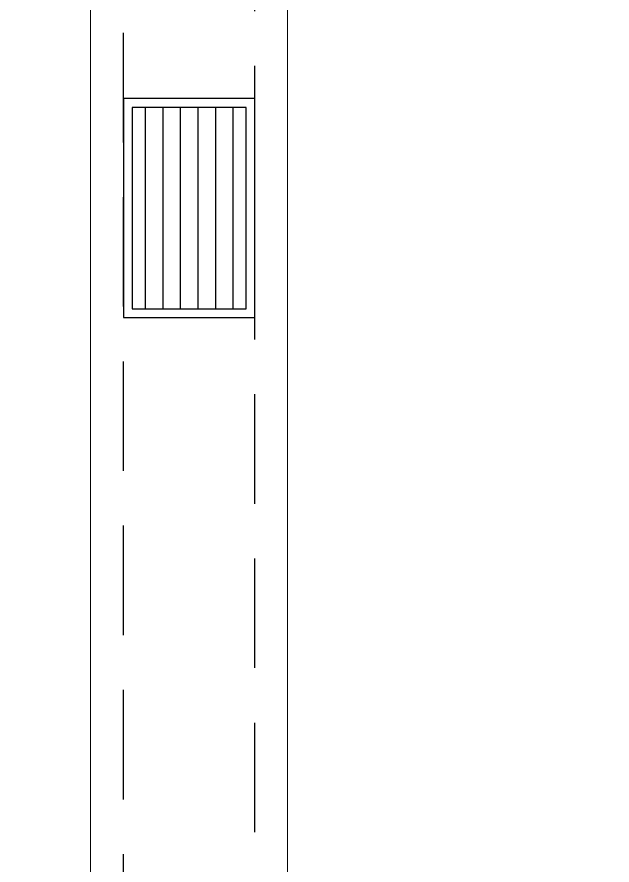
# Model space of a CAD drawing. Header units: inches. Extents: x 17074 to 430035, y 21644 to 175348.
# Drawn here: x 43666 to 45025, y 75304 to 77240 of the extents above; entities that cross this region are included whole.
import ezdxf

# ---------------------------------------------------------------- set-up
doc = ezdxf.new("R2010")
doc.units = ezdxf.units.IN
doc.header["$MEASUREMENT"] = 0
doc.linetypes.add('DASHED2', pattern=[0.375, 0.25, -0.125])
doc.layers.add('drain', color=8, linetype='Continuous')
doc.layers.add('MSGRATING', color=8, linetype='Continuous')
doc.layers.add('LW', color=8, linetype='Continuous', lineweight=20)

msp = doc.modelspace()

# ---------------------------------------------------------------- linework, layer by layer
at = {"layer": 'drain', "linetype": 'DASHED2', "ltscale": 1000}
for points in [[(38409.3, 58028.6), (42409.3, 58028.6), (42409.3, 63028.6), (45909.3, 63028.6), (45909.3, 66078.6), (43909.3, 66078.6), (43909.3, 81528.6), (47909.3, 81528.6), (47909.3, 83503.6)], [(38709.3, 57728.6), (42709.3, 57728.6), (42709.3, 62728.6), (46209.3, 62728.6), (46209.3, 66378.6), (44209.3, 66378.6), (44209.3, 81228.6), (48209.3, 81228.6), (48209.3, 83503.6)]]:
    msp.add_lwpolyline(points, dxfattribs=at)
at = {"layer": 'LW'}
for p, q in [((43834.3, 66003.6), (43834.3, 81603.6)), ((44284.3, 66453.6), (44284.3, 81153.6))]:
    msp.add_line(p, q, dxfattribs=at)
at = {"layer": 'MSGRATING'}
for p, q in [((43959.3, 77033.6), (43959.3, 76573.6)), ((43999.3, 77033.6), (43999.3, 76573.6)), ((44039.3, 77033.6), (44039.3, 76573.6)), ((44079.3, 77033.6), (44079.3, 76573.6)), ((44119.3, 77033.6), (44119.3, 76573.6)), ((44159.3, 77033.6), (44159.3, 76573.6))]:
    msp.add_line(p, q, dxfattribs=at)
for points in [[(44209.3, 77053.6), (43909.3, 77053.6), (43909.3, 76553.6), (44209.3, 76553.6)], [(44189.3, 77033.6), (43929.3, 77033.6), (43929.3, 76573.6), (44189.3, 76573.6)]]:
    msp.add_lwpolyline(points, close=True, dxfattribs=at)

doc.saveas('drawing.dxf')
